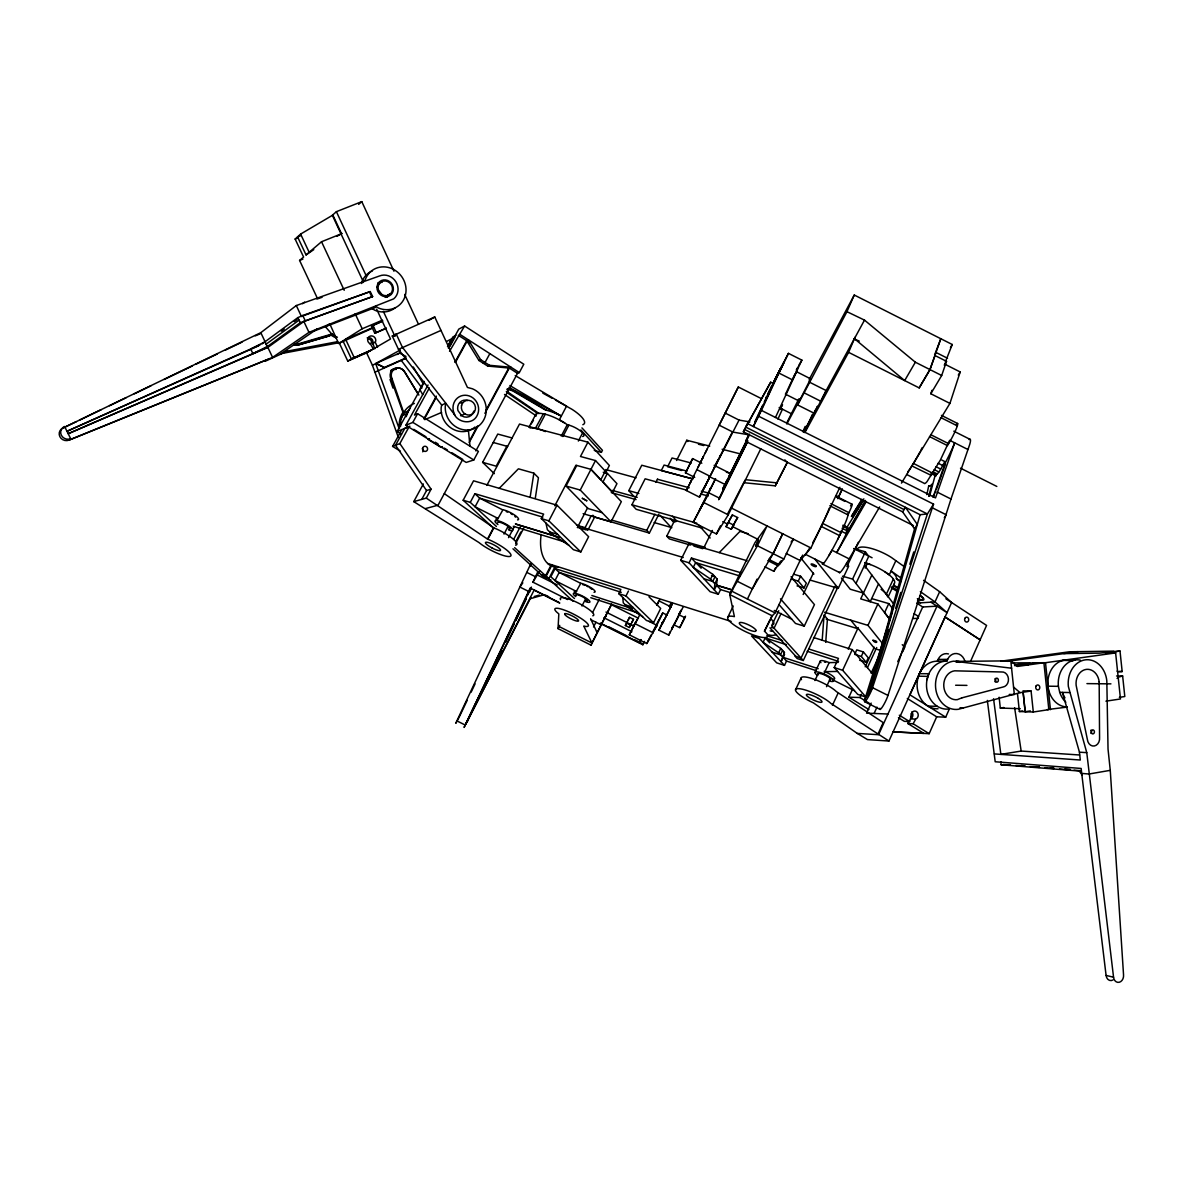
<?xml version="1.0" encoding="UTF-8"?>
<svg xmlns="http://www.w3.org/2000/svg" width="1184" height="1184" viewBox="0 0 1184 1184"><rect width="100%" height="100%" fill="white"/><g stroke="black" fill="none" stroke-linecap="round" stroke-linejoin="round"><path stroke-width="1.5" d="M822.184 640.218L824.064 615.029L827.424 619.04L825.722 642.364M717.164 579.065L714.855 583.756L714.322 589.943L716.586 585.296L717.164 579.065L712.886 574.403L695.644 562.607L691.441 558.064L689.088 562.814L718.303 594.235L720.568 589.602L716.586 585.296L732.186 590.046M840.995 531.054L845.776 533.466L846.886 530.669L847.714 527.546L842.964 525.163M535.272 498.42L538.439 477.759L533.866 473.171L518.414 468.805L499.248 488.326M530.121 497.339L533.866 473.171M441.676 405.046L445.806 403.285L445.273 406.068A21.682 20.246 64 0 0 462.589 429.57A21.682 20.246 64 0 0 485.677 414.888A21.682 20.246 64 0 0 472.431 388.781L467.443 387.449L434.765 316.986L392.259 336.004L398.475 349.369L441.676 405.046L441.144 407.814A21.534 20.128 63.8 0 0 452.51 428.919A21.534 20.128 63.8 0 0 475.036 427.01M361.549 283.494L361.816 282.192A21.904 20.187 52.5 0 1 372.427 270.855M926.85 494.646L928.744 485.721M782.328 656.794L778.658 652.828L763.073 642.35L765.19 637.924L780.744 648.418L784.415 652.399L781.055 661.708L784.592 654.264M816.279 670.677L786.531 661.057L783.127 657.357L784.415 652.399M714.159 465.327L730.987 473.778L723.35 489.244M928.7 496.333L932 484.138A30.014 3.463 -62.6 0 1 929.144 485.795M929.529 496.259L935.552 473.896C938.335 476.101 942.716 464.439 944.921 461.642L941.828 460.088M914.536 528.848L902.637 511.873L905.449 507.344L917.304 524.453L914.536 528.848L867.976 694.549L877.018 666.385M902.637 511.873L743.345 431.805L747.474 423.576L927.383 513.96L920.086 514.7L869.5 692.226L927.383 513.96L933.554 504.147L758.648 416.235L784.089 361.993L777.311 375.076M671.816 628.674L672.29 627.091M969.119 439.575A30.014 3.7 -62.5 0 1 969.666 444.592L950.989 499.026L887.985 695.408A9.191 1.362 -63.5 0 1 882.82 706.286A9.191 1.362 -63.5 0 1 879.89 708.269M681.466 609.671L676.641 619.972M815.658 409.723L814.518 413.438L797.69 404.972L798.978 401.317L786.842 424.035M933.554 504.147L872.519 687.667A9.191 1.273 -63.5 0 1 866.821 699.344A9.191 1.273 -63.5 0 1 864.868 699.241L891.892 612.898M932.829 496.732A10.434 1.243 -62.7 0 0 934.842 492.233L945.291 462.811A30.014 3.463 -62.6 0 0 954.674 442.831L935.523 497.902L761.416 410.389M927.028 679.616L928.878 673.726L919.45 673.696L917.6 679.542A23.813 20.128 89.1 0 0 938.068 708.802M880.408 655.818L888.888 629.4M895.681 608.28L900.772 592.429M909.815 564.25L913.767 551.936M901.468 483.116L949.923 403.389L960.194 371.954L944.669 364.124M558.034 628.63L558.833 613.919L556.524 611.936A18.752 3.759 26.9 0 1 561.793 609.227A18.752 3.759 26.9 0 1 583.416 620.046A18.752 3.759 26.9 0 1 585.399 626.41L583.771 626.07L591.97 643.016L591.008 645.147L558.034 628.63L559.706 625.344M670.174 607.333C678.432 591.068 658.585 632.567 662.552 622.222L658.896 630.125L668.812 635.098L683.124 606.992M911.902 465.948L931.423 475.48M949.923 403.389L930.816 393.754L941.68 375.506L946.519 361.327L935.02 355.54L929.958 369.6L919.198 387.908L848.602 352.344L855.011 337.248M945.306 362.082L952.247 344.5L854.271 295.023L809.205 379.442M934.576 355.022L940.821 338.728L929.958 369.6L919.184 387.893M930.816 393.754L932.015 390.291M801.879 360.128L792.525 379.916L778.939 373.078L788.44 353.365L801.879 360.128L798.623 365.619M936.366 489.525L945.468 463.862M658.926 620.076L662.729 612.942L667.169 615.162M796.151 372.398L796.58 371.717L810.611 378.85L799.289 401.139L800.266 398.534M668.812 635.098L670.055 631.827M401.154 418.87L403.374 413.157L408.406 410.937A24.376 22.97 62.1 0 1 410.064 408.362M406.186 416.694L408.406 410.937M661.812 624.368L663.247 621.156M766.314 396.98L765.782 398.253L766.581 397.04M679.986 626.972C678.195 631.634 691.974 603.381 681.599 623.568M941.68 375.506L915.35 362.215L864.498 320.124L846.945 311.673L854.271 295.023M854.256 338.994L859.288 341.125M673.8 624.752L673.4 625.759L675.013 622.902M824.212 394.109L814.518 413.438L817.567 406.23L803.344 432.338M804.572 432.471L812.328 414.504M530.92 564.191L530.062 566.426L530.846 565.434M803.181 431.035L805.209 426.373M671.92 628.467L672.26 627.712M836.955 495.815A25.915 8.229 25.5 0 1 837.872 498.538L842.002 489.081M796.521 371.11L797.513 368.757L796.61 370.118M664.002 619.854L663.588 620.845L664.017 620.164M907.284 698.471L936.677 716.808L945.69 717.178L949.45 708.757M970.54 661.382L986.568 625.418L945.912 598.778M892.84 731.816L929.159 733.666L936.677 716.808M786.827 422.792L798.8 398.919M909.194 720.434L907.817 723.498L913.116 723.75L915.78 719.028A4.085 3.463 -89.5 0 0 918.074 713.922A4.085 3.463 -89.5 0 0 913.737 711.229A4.085 3.463 -89.5 0 0 911.428 716.335L909.593 721.574L904.31 721.322L898.434 717.711M919.45 673.696A23.813 20.128 89.1 0 1 936.588 661.205L946.8 661.22L947.644 659.355A11.218 9.442 88.3 0 1 956.864 653.553A11.218 9.442 88.3 0 1 964.99 661.516M600.466 623.539L642.853 644.762L643.489 643.356M930.905 602.182L937.003 606.149L878.572 734.702L857.29 733.414L813.408 702.852A20.572 4.484 25.2 0 1 795.663 690.701A20.572 4.484 25.2 0 1 808.657 691.116A20.572 4.484 25.2 0 1 830.872 703.414L888.947 741.036L951.625 602.523L939.652 591.704L923.594 580.338M937.269 661.294L938.098 659.444A11.115 9.383 88.3 0 1 948.502 653.938M456.536 722.181L455.751 723.276L530.61 564.176M775.476 417.464L796.58 371.717M902.682 651.718L904.813 647.041L902.238 644.703M939.652 591.704L934.99 601.931L916.682 603.056L922.721 606.992L937.003 606.149L947.022 612.69L934.99 601.931L920.353 591.63M877.892 734.302L883.22 722.61L836.348 691.574A20.528 4.618 25.1 0 0 813.304 678.965A20.528 4.618 25.1 0 0 801.494 679.66M611.492 604.521L591.008 645.147M777.932 419.047L782.417 409.22M871.172 703.104L866.57 713.153L887.956 714.026M874.088 713.464L876.989 707.129M897.753 661.649L922.721 606.992M567.58 599.533L532.933 582.173L537.788 571.828M852.584 689.147L848.869 697.213L859.939 697.509L861.434 694.268M871.098 673.237L879.268 655.462M600.318 623.124L639.464 642.734L640.914 639.567M861.286 656.454L863.373 651.925L856.757 649.868L854.67 654.367L861.286 656.454L866.185 662.315L868.257 657.816L863.373 651.925M871.69 598.601L888.77 603.603L884.596 612.631L889.658 619.128M865.208 666.814L874.236 647.204M891.774 609.168L893.254 605.971M867.472 667.554L876.693 647.53M808.761 648.995L838.464 658.408L834.202 667.569L857.66 694.342L865.918 697.05L842.638 670.277L852.243 649.616L813.556 637.525M857.246 549.554A24.02 7.163 24.7 0 1 869.367 547.955A24.02 7.163 24.7 0 1 891.508 557.546L895.859 560.698L889.258 574.936L884.877 571.798M882.628 643.682L867.961 625.374L877.892 603.973L860.709 598.897L871.838 575.084L864.512 565.36L868.745 556.317L865.386 551.803L853.664 548.547M832.441 705.279L837.917 693.469M886.342 594.25L893.372 579.05M888.178 596.84L894.379 583.401M693.321 476.678L686.365 490.546L699.492 497.147L703.459 488.844M710.533 488.267L709.986 489.51L715.58 478.632M658.674 601.146L656.824 605.009M772.871 384.134L775.076 379.546M826.521 686.69L830.265 678.624M848.188 649.172L858.252 627.535M871.838 575.084L878.498 583.904L870.196 601.768L852.584 579.094L842.534 576.208M701.816 463.225L692.64 458.608L685.388 473.082L688.896 466.17M815.051 672.29L820.305 661.072M865.134 568.113L867.28 563.54M814.932 680.548L817.937 674.11M823.886 673.918L829.155 662.64L838.198 662.389M795.515 689.843L801.02 678.136M852.584 579.094L865.386 551.803M754.756 422.081L762.644 405.387M764.213 402.042L780.878 368.165L773.137 383.601L773.892 381.855M718.762 499.485L726.132 483.93M755.555 421.282L763.34 404.75M764.894 401.45L772.708 385.155M834.868 586.332L801.065 658.052L803.285 660.524L837.769 587.294M846.886 566.603L858.326 542.316M810.078 580.071L838.272 588.33L848.676 566.189L846.471 563.318M855.973 583.475L864.512 565.36M913.515 525.637L745.654 441.321L748.451 435.431M680.4 626.055L680.948 624.886M822.332 563.244A28.016 2.353 -63.1 0 0 834.439 545.646A28.016 2.353 -63.1 0 0 847.981 514.936L848.943 512.702A13.083 1.095 -63 0 0 850.556 505.908M784.489 665.378L759.462 638.487L751.514 635.941L776.689 662.848L784.489 665.378L786.531 661.057M778.939 604.55L795.5 623.45L804.247 626.158L814.444 604.61L791.06 576.756M559.529 602.7L530.18 587.989L464.084 727.435L489.762 674.895M532.933 582.173L539.564 571.117M656.054 626.972L662.729 612.942M797.69 404.972L846.945 311.673M797.054 585.902L804.025 587.96L806.319 583.15L800.591 576.238L793.576 574.196M803.166 594.501L813.364 573.086M778.658 652.828L780.744 648.418M782.58 650.416L780.493 654.811L772.16 652.132M459.288 716.882L467.177 700.395M471.128 692.152L475.065 683.908M530.521 588.404L466.126 723.38L534.132 590.076L559.706 603.13M476.101 702.748L466.614 722.58L530.832 597.491L529.958 598.793L543.412 594.975M482.421 689.532L489.54 674.658M493.476 666.4L501.38 649.868M505.331 641.61L514.019 623.435M515.602 620.135L525.874 598.645M527.457 595.345L531.409 587.086M678.18 616.598L679.705 613.208L679.246 613.904M802.693 555.089L775.061 612.868L772.308 615.872L729.729 594.531L757.42 545.765L767.054 525.933L754.948 542.672L729.729 594.531L734.406 616.627L732.26 616.228A22.185 5.254 25.7 0 0 744.159 630.968A22.185 5.254 25.7 0 0 766.744 633.514L764.479 631.19L769.792 620.09M786.235 553.52L800.177 560.52L801.731 557.279M772.456 623.909L778.761 610.737M800.177 560.52L810.936 547.955L839.915 487.26M781.114 613.416L774.07 628.201L801.065 658.052L794.952 656.099L797.187 658.556L803.285 660.524M804.025 587.96L798.268 581.078L800.591 576.238M837.872 498.538L842.342 489.14M493.728 666.651L501.631 650.179M505.598 641.935L514.3 623.805M515.884 620.52L526.17 599.089M529.337 592.503L530.92 589.203M743.345 431.805L770.695 382.195L773.507 383.616L753.32 426.521L758.648 416.235M707.292 495.756L715.151 479.49M767.558 394.302L769.452 390.38M764.923 566.84L773.833 571.31L775.387 568.083M773.833 571.31L780.197 561.852M737.07 581.196L752.358 588.862L773.137 553.668L782.698 533.777L773.137 553.668L768.742 559.381L779.25 564.65L781.188 560.639M779.25 564.65L783.838 559.026L793.398 539.149L791.119 542.006M722.98 489.554L723.676 488.089M747.43 599.03L757.05 579.124M671.876 604.95L658.97 630.169M727.908 617.012L733.236 606.016M705.042 485.854L703.355 489.392L739.053 420.098L749.916 421.933M727.509 514.063L743.73 482.687L775.298 485.84L787.256 462.47L784.859 459.851M775.298 485.84L787.256 462.47M837.784 539.179L840.995 532.608L822.658 523.417A28.016 2.042 -63.2 0 0 829.2 508.217M770.251 388.752L771.835 385.496M731.283 529.292L737.662 517.571L732.378 514.922L726.044 526.658L731.283 529.292L734.272 523.224M714.855 583.756L710.578 579.109L712.886 574.403M822.658 523.417L819.446 529.973A28.016 2.042 -63.2 0 1 812.757 542.672M722.758 489.806L724.519 486.372M726.946 482.169L729.359 477.048L728.086 479.357M747.415 442.165L719.65 498.242L708.89 492.855L693.202 522.292L716.438 533.94L720.405 525.903M716.438 533.94L728.249 514.833L760.809 448.736M780.108 409.546L782.52 404.647L780.67 407.74M726.044 526.658L732.378 514.922M703.548 548.34L712.383 530.447M700.958 461.464L700.38 462.604M718.303 594.235L710.089 591.704L680.696 560.298L688.925 543.752L747.045 560.742M574.477 598.542L550.856 576.741L555.059 568.586L620.875 589.44L618.773 593.643L646.464 620.475L653.553 622.769L660.672 608.428L648.965 596.78M772.53 384.119L776.156 377.356M722.906 488.37L726.991 480.127M728.619 476.841L749.013 435.653M722.891 488.844L746.675 440.818M635.749 621.896L629.296 634.802L646.775 643.548L651.259 634.831M718.703 499.648L747.874 440.759M646.775 643.548L657.016 625.389L649.01 621.393M692.359 478.617L693.765 475.805M690.42 482.48L691.249 480.808M629.296 634.802L639.982 614.437M693.202 522.292L708.89 492.855M656.942 605.172L659.636 600.022M723.986 487.32L725.452 484.522M677.426 618.152L671.816 629.089M605.305 617.13C602.538 622.74 608.25 611.24 605.438 616.938M698.101 467.147L703.414 456.55L702.364 458.637M761.179 398.52L738.313 386.99L719.176 425.174L732.926 432.101L749.132 434.854M690.376 545.069L669.315 538.898L666.77 536.16L674.939 519.85M625.374 625.537L629.533 617.338L633.484 619.321L629.311 627.505L625.374 625.537L626.617 623.139L630.569 625.122L629.311 627.505M458.178 719.132L458.756 717.978M611.684 603.914L591.97 643.016L558.789 626.395M689.132 465.519L692.64 458.608M653.553 622.769L625.981 595.937L628.452 591.038M686.365 490.546L738.313 386.99M692.803 477.744L693.262 476.797M705.146 453.102L707.307 448.795M774.573 379.99L788.44 353.365M775.535 378.421L779.116 371.302M772.116 615.384L770.547 618.492L772.812 620.845A22.141 5.402 25.7 0 1 771.85 624.974M764.479 631.19L772.308 615.872M374.78 348.777L372.797 343.301A4.233 3.952 52.7 0 0 367.173 337.869M372.501 343.893L375.565 341.673A4.262 3.966 52.9 0 0 373.019 336.226A4.262 3.966 52.9 0 0 367.839 338.461A4.262 3.966 52.9 0 0 370.385 343.893L373.36 348.984L347.741 361.031L339.349 343.138L371.865 328.516M676.567 460.487L686.779 440.256L709.764 446.116M593.554 626.972L595.937 622.251M658.926 514.078L649.365 533.066L646.79 530.328L654.944 514.152M725.318 484.626L726.695 481.918M655.803 482.347L657.549 479.135M592.592 612.513L599.119 599.637M699.389 510.141L710.711 487.764M702.6 528.227L636.163 509.283L631.93 504.754L645.132 478.81L687.179 490.28M581.966 606.001L585.68 598.704M714.588 466.644L718.155 459.644M705.546 485.248L716.527 463.136L714.307 467.399M639.464 642.734L640.914 639.863M642.853 644.762L644.57 641.402M583.135 513.678L611.033 521.833L621.334 501.646L590.979 469.352L575.927 465.223L554.837 505.76M575.217 593.362L580.826 583.238A9.324 2.028 26.9 0 1 591.867 588.3A9.324 2.028 26.9 0 1 594.013 592.281M634.106 496.658L628.808 490.65L641.772 465.238L693.01 478.972L661.294 470.566L664.091 465.046L686.942 471.114M716.187 463.743L731.875 433.004M726.399 482.643L727.997 479.357M652.946 631.531L658.822 620.016M669.212 606.548L670.84 603.381M587.782 530.388L585.088 527.694L591.201 515.81M588.537 528.908L594.634 517.053L592.844 515.232M496.392 526.466L470.285 502.371L474.902 493.698L543.634 514.122L541.31 518.592L573.382 549.672L580.796 551.951L588.626 536.692L556.998 505.198L473.556 480.808L463.166 500.225L493.935 528.508M704.421 487.423L705.99 484.36M554.689 567.328L548.828 578.695L546.164 576.253L552.04 564.857M577.407 527.561L587.56 507.847M605.35 473.304L609.375 465.49L587.93 442.18L519.51 424.05L486.846 485.396M607.392 473.378L602.952 482.006L612.542 492.307L616.953 483.664L607.392 473.378L603.248 472.238M611.033 521.833L580.249 490.058L595.493 460.561L580.471 456.491L587.93 442.18M594.279 450.438L601.383 452.347L602.434 450.32L581.951 427.898M551.27 564.738L545.454 575.986L541.103 574.625L512.968 548.814M745.654 441.321L749.398 434.099M727.287 480.882L730.987 473.778M602.138 512.642L588.108 508.587L566.041 486.032L576.756 465.445M580.796 551.951L548.858 520.856L556.998 505.198M628.275 619.765L629.533 617.338M578.354 441.055L582.602 432.9M779.501 370.799L781.529 367.07L773.122 383.897M513.619 539.46L520.087 527.117M515.824 541.621L520.871 531.986M515.632 543.619L523.698 528.227M531.098 423.99L533.451 420.364M504.014 534.088L508.099 526.332M561.275 436.097L567.254 424.701L568.882 425.13A11.159 3.212 27.9 0 1 580.989 431.39A11.159 3.212 27.9 0 1 582.646 436.511M508.558 537.64L514.478 526.362M562.903 436.541L568.882 425.13M496.821 520.56L502.948 509.771A10.064 2.338 27.7 0 1 514.744 515.144A10.064 2.338 27.7 0 1 517.571 519.909M423.339 483.945L413.764 501.631L478.943 542.524A20.232 4.322 27.6 0 0 509.801 556.45A20.232 4.322 27.6 0 0 490.354 540.318L487.527 539.075L493.536 527.664L444.296 493.624M487.823 539.268L493.846 527.872L496.362 528.908A20.187 4.455 27.6 0 1 513.16 539.031A20.187 4.455 27.6 0 1 515.602 545.202M678.92 614.185L680.756 610.766M528.937 427.276L535.79 414.385M543.352 413.852L535.434 428.268M530.018 428.016A23.739 6.556 28 0 1 533.259 428.001L537.566 428.845L545.306 414.208L540.984 413.408A23.68 6.749 28 0 0 535.242 416.087M796.299 369.985L797.853 367.07M506.841 446.22L496.2 466.185L482.628 462.352L497.754 434.069L512.11 437.962M632.197 621.718L633.484 619.321M475.85 450.912L517.526 373.345L519.317 372.575L523.802 364.228L464.602 326.014L458.77 329.122L448.351 348.052M428.031 384.992L405.846 425.308L466.185 462.426L473.792 459.984L478.41 451.385L417.597 413.719L414.444 415.066L429.363 387.952M469.619 440.611L477.418 426.136M486.091 410.049L508.632 368.224M469.204 442.476L477.922 426.299M484.892 413.364L509.312 368.061L511.088 367.292L489.436 365.279L480.645 359.655L468.39 339.838L466.718 340.696L454.952 362.171M786.516 392.111L795.012 373.922M413.764 501.631L421.756 499.382L426.551 490.531L431.094 489.184L399.852 443.571L409.22 426.521L404.824 428.342L395.515 445.273L392.6 446.412L400.429 451.178M421.756 499.382L426.27 498.109L431.094 489.184M719.591 456.891L720.449 455.396M489.85 353.631L485.04 362.482L483.324 363.266M457.024 721.308L457.586 720.272M699.492 497.147L710.134 476.323L696.858 469.648M633.736 626.055L638.132 617.989M824.863 392.925L864.498 320.124M804.913 432.53L848.602 352.344M423.931 418.766L436.334 396.122M424.375 419.047L435.904 398.031M455.396 362.452L466.91 341.421L470.004 343.404M449.802 346.601L455.13 336.937M449.535 351.248L464.602 326.014M405.846 425.308L412.831 422.392L417.597 413.719M424.198 381.411L419.787 389.403L422.688 394.686M401.465 434.262L397.054 431.568L424.094 382.491M392.6 446.412L401.864 429.585M770.695 382.195L745.772 427.113L920.086 514.7M785.747 393.473L786.28 392.526M828.8 555.725L831.952 550.234L849.135 558.863L879.653 506.93M865.519 500.447L846.545 533.229A28.016 2.442 -63.1 0 1 836.674 552.602L865.992 502.09M847.833 531.986L865.312 501.631M915.35 362.215L904.68 380.582L854.389 338.654M849.135 558.863L845.953 564.339A28.002 2.649 -63.1 0 1 839.204 572.138M809.279 380.789L810.537 378.747M950.471 347.504L952.247 344.5M944.255 365.131L946.519 361.327M958.3 375.076L960.194 371.954M743.73 482.687L745.535 479.712L777.296 482.894M653.183 631.679L657.016 625.389M851.429 516.342L861.834 499.382M847.196 526.924L863.328 500.743M956.198 424.553A14.238 1.613 -62.5 0 1 956.48 428.208A14.238 1.613 -62.5 0 1 948.606 443.66L947.407 445.584L929.529 436.585M863.861 498.849L852.672 516.89A28.016 2.442 -63.1 0 0 852.11 516.594M467.606 721.041L465.105 724.978L456.743 720.819M919.998 451.859A30.014 3.034 -62.7 0 1 913.441 463.432L910.259 468.42A30.014 3.034 -62.7 0 1 907.699 471.913M944.299 517.778L946.223 514.788L932.4 507.832M735.012 521.7L737.662 517.571M851.548 516.372L862.396 499.515M864.868 699.241L872.519 687.667L887.985 695.408M522.825 582.824L519.924 587.072L528.552 591.393M821.208 526.392L839.53 535.597M719.236 552.617L739.97 531.379L748.258 533.718M63.107 427.986L260.806 332.66L296.311 305.546L379.502 275.976A13.601 12.521 52.7 0 1 395.915 281.851A13.601 12.521 52.7 0 1 393.68 298.856L308.965 332.349L272.586 357.405L69.116 440.078A6.971 6.542 19 0 1 59.866 436.659A6.971 6.542 19 0 1 63.107 427.986L76.368 421.622M317.371 298.279L299.596 260.436L303.592 257.032L295.142 239.05L300.618 234.077L332.852 215.074L341.51 233.677L336.892 236.326M362.674 280.416L332.349 215.266L336.404 211.67L361.786 201.635L393.976 271.225M358.634 204.388L361.786 201.635M300.854 235.542L297.569 236.859L306.049 254.93L321.53 241.743L342.117 233.485M306.049 254.93L313.775 249.632M296.311 305.546L301.417 316.454L302.719 315.492L305.191 320.538L267.865 347.415L68.198 433.714L264.683 348.525L300.322 322.67L372.649 296.548L370.237 291.575L302.719 315.492L297.835 317.623L262.152 343.878M302.556 303.666L304.628 302.098M281.333 331.165L284.204 329.063M294.239 321.708L297.11 319.606M266.104 344.189L299.078 320.154L297.835 317.623M362.704 282.665L365.279 279.72A22.052 20.306 52.7 0 1 391.86 268.62A22.052 20.306 52.7 0 1 404.943 296.74A22.052 20.306 52.7 0 1 378.406 307.973L375.683 306.39L372.161 308.684L374.869 310.252A21.904 20.187 52.5 0 0 395.293 307.722M69.116 440.078L268.013 359.344M301.417 316.454L370.237 291.575M317.253 328.856L280.312 354.12L287.49 351.086L337.618 341.658M265.394 361.164L287.49 351.086M308.965 332.349L303.874 321.486L372.649 296.548M382.447 320.154L362.2 328.782L338.654 343.567L329.759 323.794L325.408 326.74L331.89 334.125A24.435 22.703 50 0 0 337.396 337.248M386.354 328.308L374.81 333.252L371.45 326.044L382.787 320.923M374.81 333.252L386.147 328.131M347.741 361.031L366.626 352.862L390.513 338.979L376.66 309.187M428.963 320.316L434.765 316.986M398.475 349.369L440.966 330.425M398.372 437.444L372.457 365.353L400.296 349.976M396.966 354.519L399.585 353.084L405.979 356.428M374.618 372.338L406.082 358.219M456.018 335.324L452.836 336.981L447.537 346.616L451.829 338.713L446.694 341.421M418.278 394.45L405.239 372.679A7.74 7.252 56.7 0 0 395.338 368.609A7.74 7.252 56.7 0 0 391.963 378.554L390.054 379.516L392.999 388.071M79.683 420.039L101.217 409.694M109.505 405.712L126.066 397.765M134.354 393.784L150.93 385.836M164.176 379.472L192.356 365.96M195.671 364.361L217.205 354.031M225.493 350.05L242.054 342.102M458.312 335.294L466.718 340.696L478.928 360.454L480.645 359.655M478.928 360.454L487.704 366.078L489.436 365.279M260.51 344.618L66.985 431.287L258.808 345.728M405.92 357.997L384.371 367.454L375.683 363.562L399.082 428.401M399.585 353.084L376.26 363.251L384.489 367.691M402.368 415.747L407.089 413.349M351.396 358.9L370.607 350.582L351.411 358.885L342.946 340.874M424.73 419.669L441.573 412.432M371.45 326.044L381.352 321.811M373.508 327.287L345.58 339.216L354.075 357.331M255.285 335.856L260.154 333.829M397.054 431.568L409.916 426.255M299.596 260.436L302.897 259.104M295.142 239.05L298.427 237.732M460.546 415.747L465.016 413.971M399.852 443.571L395.515 445.273L426.551 490.531M314.056 331.046L375.52 307.396M429.481 438.687L427.898 439.279L440.774 447.197L442.372 446.62M316.957 299.064L322.092 297.273M264.683 348.525L267.865 347.415L272.586 357.405M1014.732 665.719L1035.704 662.788L1043.888 662.729L1048.846 709.63L1033.306 712.013L1031.086 691.027L1020.09 692.655L958.211 709.32A24.213 20.38 89.1 0 1 935.626 687.771A24.213 20.38 89.1 0 1 953.756 661.16L1011.58 668.22L1014.348 694.549L1009.212 694.446M1080.193 660.065A23.724 19.299 88.6 0 0 1075.161 659.962L1070.277 661.456A23.724 19.299 88.6 0 0 1058.407 686.335L1059.71 692.359A23.724 19.299 88.6 0 0 1065.822 702.216M332.512 333.844L297.968 343.967A7.859 7.356 45.5 0 1 294.106 344.47M298.057 344.559L332.541 334.45M297.036 345.269L331.476 335.176M298.235 345.032L328.945 336.049M534.176 596.529L539.223 595.093M298.25 344.366L296.296 344.899A8.377 7.844 45.5 0 1 294.194 344.884M425.382 508.587L438.08 505.198L462.722 459.392L451.888 452.747M454.108 414C457.868 422.614 472.253 425.352 477.078 415.658A13.557 12.654 64 0 0 467.192 395.412A13.557 12.654 64 0 0 453.502 411.677L454.434 413.926M910.466 718.792L915.202 719.147M392.259 336.004L395.13 335.442M284.782 352.936L339.986 342.531M1110.266 770.34L1123.542 974.891A6.349 5.017 -83.4 0 1 1119.206 982.276A6.349 5.017 -83.4 0 1 1113.552 977.214L1086.764 752.654L1068.353 686.468A23.917 19.388 88.5 0 1 1085.077 659.888A23.917 19.388 88.5 0 1 1106.818 680.8L1108.032 749.102L1110.266 770.34L1089.028 774.01L1081.702 773.418L1081.17 768.46L995.196 761.756L987.338 700.41M1079.556 754.992L1021.17 751.056L1000.865 754.371L993.554 698.782M1017.544 694.031L1019.38 711.525L1022.798 710.992M1030.361 710.933L1025.152 711.732L1023.139 692.625M1119.368 697.346L1124.8 696.518L1122.639 676.02L1116.556 675.99M1047.204 709.571L1067.346 707.085L1064.564 706.7A23.517 19.196 88.6 0 1 1047.988 686.187A23.517 19.196 88.6 0 1 1059.798 661.53L1064.653 660.036L1075.161 659.962M1105.93 701.18L1120.478 698.96L1115.624 652.917L1105.516 653.05L1120.005 651.037L1122.166 671.535L1117.785 671.639A3.952 3.167 88.2 0 0 1117.06 671.121M999.148 697.243L1000.288 708.062L1003.884 707.514M1000.865 761.697L1001.146 764.775L1010.411 764.642M1122.639 676.02L1118.362 677.174A3.952 3.167 88.2 0 1 1117.06 678.402M1043.888 662.729L1017.308 666.459L1011.018 660.85L1004.18 660.894M1014.466 664.949L1029.902 662.803L1011.817 662.922M1120.005 651.037L1099.448 653.139L1063.794 653.612M1020.268 664.934L1035.748 662.774L1045.502 662.714L1115.624 652.917M1001.072 661.175L1069.448 651.777L1113.892 651.126M1007.599 661.353L1078.017 651.644M1013.563 687.105L1020.09 692.655M956.124 661.382L1011.018 660.85M913.13 618.551L918.399 618.3M824.952 671.668L837.576 671.432M938.098 659.444L947.644 659.355M955.754 661.397L959.07 661.368M1072.941 660.642L1062.418 660.346M1014.777 664.964L1028.334 664.905M1119.132 671.535L1122.166 671.535M928.034 676.404L918.325 676.168M1086.942 683.612L1110.932 683.864M955.621 685.24L966.943 685.388M1047.988 686.187L1058.407 686.335M1022.961 690.879L1031.086 691.027M1059.71 692.359L1069.655 692.536M1000.288 708.062L1020.268 708.698M927.871 706.049L937.373 706.36M960.046 707.706L963.362 707.825M1019.38 711.525L1033.306 712.013M892.914 731.89L923.772 733.355L907.817 723.498M1064.964 697.85A23.769 19.329 88.6 0 1 1062.433 692.418L1079.453 752.18L1086.764 752.654M888.947 741.036L867.487 739.6L857.29 733.414M498.375 518.429L497.058 518.34A10.079 2.294 27.7 0 0 496.525 520.042M994.382 753.912L1080.296 760.024L1079.453 752.18M1021.289 765.5L1024.915 765.796M1035.793 766.655L1039.419 766.951M1050.297 767.809L1053.923 768.09M1064.816 768.964L1070.247 769.393M1003.07 764.494L1010.337 765.071M1015.798 765.5L1024.9 766.226M1030.361 766.67L1039.463 767.395M1044.91 767.824L1054.012 768.549M1059.473 768.993L1070.395 769.866M1074.021 770.148L1081.303 770.74M1001.146 764.775L1079.305 771.036L1082.339 775.387M487.704 366.078L509.312 368.061L517.526 373.345M946.8 661.22L946.12 661.131A24.02 20.261 89.1 0 0 926.554 686.764A24.02 20.261 89.1 0 0 949.08 709.009M576.667 591.378L575.35 591.216A9.339 1.998 26.9 0 0 574.566 592.533M956.05 661.886L959.662 662.359M829.94 681.214L831.671 681.496A10.256 2.353 25.1 0 0 832.959 679.498A10.256 2.353 25.1 0 0 825.574 674.658L823.117 673.578A10.256 2.353 25.1 0 0 815.687 671.905A10.256 2.353 25.1 0 0 816.901 674.998M1081.702 773.418L1106.093 975.438L1113.552 977.214M722.122 449.254L739.793 453.753M698.427 444.222L703.725 445.569M691.323 463.048L672.053 457.986L667.598 466.762L681.614 470.492M726.369 472.238L731.623 473.615M657.386 479.239L689.236 487.749M701.372 491.197L709.083 493.18M701.209 494.113L708.21 496.022M605.749 469.56L636.03 477.848M493.254 442.49L507.596 446.442M628.808 490.65L638.842 493.462M612.069 490.368L637.229 497.354M611.299 492.633L636.045 499.604M566.041 486.032L580.249 490.058M631.93 504.754L696.828 523.18M672.349 520.768L675.798 521.759M654.13 522.544L671.846 527.65M812.979 573.811L813.896 574.092L800.695 557.842M863.432 593.08L850.23 589.232L841.395 578.029M611.418 519.998L646.79 530.328M666.77 536.16L705.457 547.452M594.634 517.053L649.365 533.066M693.898 546.09L702.674 548.666M791.267 579.02L798.268 581.078M691.441 558.064L740.903 572.76M576.549 525.148L585.088 527.694M582.365 527.442L683.227 557.501M542.849 517.171L479.683 498.153L474.902 493.698M577.54 527.339L586.065 529.884M740.089 576.046L695.644 562.607L693.306 567.343L710.578 579.109M541.31 518.592L548.858 520.856M680.696 560.298L689.088 562.814M463.166 500.225L470.285 502.371M711.51 575.676L715.032 576.741L712.724 581.433L703.932 578.769M824.582 612.261L867.961 625.374M549.761 531.986L557.59 534.369M515.38 523.89L556.82 536.5M716.808 585.207L732.674 590.032M515.676 524.142L559.1 537.358M826.166 619.069L858.578 628.941L874.606 648.595L880.97 650.564M513.264 526.273L565.227 542.139M720.568 589.602L731.164 592.844M859.599 660.243L866.185 662.315M547.674 563.48L731.09 621.408M766.832 635.704L782.565 640.677M621.245 592.311L559.188 572.449L555.059 568.586M786.383 644.673L765.19 637.924L769.718 642.838M807.177 651.274L838.538 661.397M618.773 593.643L625.981 595.937M771.391 627.342L774.07 628.201L771.672 625.552M834.202 667.569L842.638 670.277M548.828 578.695L543.767 577.067L541.103 574.625M625.33 604.832L632.818 607.244M591.852 595.493L632.448 608.724M783.127 657.357L818.218 668.694M590.786 597.698L638.013 612.972M864.72 562.696L870.373 564.576M546.164 576.253L514.64 547.674M847.714 527.546L844.222 525.814M829.155 662.64L828.386 662.3A10.227 2.412 25.1 0 0 820.926 662.7M824.168 671.328L826.624 672.408A10.242 2.368 25.1 0 1 834.01 677.233A10.242 2.368 25.1 0 1 832.722 679.246M774.277 610.441L791.756 619.158M832.544 679.749L854.463 690.686M835.667 496.007L852.021 504.221M836.777 497.31L844.932 501.409M830.842 503.6L848.943 512.702M829.821 505.731L847.936 514.833M842.801 526.273L847.552 528.656M842.12 528.271L846.886 530.669M708.816 476.323L725.703 484.789M685.536 472.771L694.727 477.374M730.868 507.773L810.936 547.955M704.021 502.667L728.249 514.833M805.475 554.334L823.605 563.421M822.747 564.132L839.708 572.656M728.619 522.573L733.902 525.222M722.758 521.685L727.598 524.112M732.437 526.54L758.248 539.49M757.42 545.765L783.838 559.026M767.78 560.594L778.273 565.863M732.126 591.364L775.061 612.868M864.66 701.712L880.082 709.438M658.807 600.806L671.032 606.933M678.58 614.57L684.678 617.619M673.637 624.664L679.749 627.727M610.959 604.491L638.368 618.211M635.29 623.82L653.316 632.848M537.654 575.143L557.235 584.955M526.865 572.42L535.523 576.756M606.001 612.054L633.736 625.936M603.87 617.708L631.916 631.768M545.454 595.123L548.725 596.751M608.976 626.928L626.884 635.897M635.038 639.982L643.178 644.052M590.994 619.765L601.132 624.856M936.085 352.492L947.555 358.278M941.443 415.377L957.649 423.532M941.058 417.7L957.323 425.885M953.816 431.183L970.258 439.456M967.935 449.506L949.657 440.315L940.259 460.28L927.013 481.636A30.014 3.374 -62.6 0 1 924.201 483.309L906.648 474.488M930.698 434.661L948.606 443.66M809.294 382.077L826.151 390.557L821.089 401.391L804.173 392.866M960.476 468.154L996.824 486.446M938.142 463.24L942.76 465.564M936.056 466.748L940.673 469.071M785.347 394.109L799.289 401.139M934.191 469.619L938.794 471.928M932.666 471.632L937.254 473.94M913.441 463.432L936.174 474.962M931.009 472.653L935.582 474.947M932.755 473.689L935.967 475.435M931.112 473.496L935.982 475.953M779.161 407.562L791.001 413.527M937.328 492.159L950.989 499.026M744.558 429.466L904.043 509.608M853.96 548.651L872.09 557.753M580.412 583.194L559.188 572.449L555 580.574L576.253 591.334M725.244 413.098L739.053 420.098M502.534 509.742L479.683 498.153L475.08 506.796L497.961 518.4M508.957 387.39L561.305 416.102A23.665 6.793 28 0 0 545.484 410.049L513.752 391.49A8.125 2.338 28.5 0 0 507.122 389.314M542.79 393.103L552.292 398.327M555.459 400.059L571.902 409.264A23.636 6.912 28.1 0 1 582.824 424.701M891.656 586.879L898.094 590.431M917.408 601.043L920.619 602.819M564.694 422.984L559.322 419.876L566.529 406.156L515.218 375.565M893.55 585.636L898.242 588.418M546.179 409.96L516.061 392.111A7.622 2.19 28.6 0 0 512.568 390.246M509.86 385.54L561.305 416.102M893.624 585.118L898.271 587.886M891.315 587.856L897.65 591.66M426.27 498.109L487.527 539.075M435.209 442.209L438.08 443.97M413.778 429.333L425.974 436.822M444.266 448.07L447.315 449.935M848.869 697.213L868.849 709.512M899.292 715.21L909.593 721.574M913.116 723.75L929.159 733.666M859.939 697.509L869.234 703.252M412.831 422.392L473.792 459.984M945.69 717.178L909.904 694.816L945.069 617.042L980.13 639.848L945.084 616.982M459.969 334.421L519.317 372.575M914.137 613.697L918.68 616.627M642.675 616.79L627.372 606.8L623.272 602.848L622.754 597.491M569.001 545.424L552.129 534.28L547.378 529.692L545.928 523.076M504.502 394.464L536.352 415.954M539.06 413.512L510.896 394.168A7.622 2.19 28.6 0 1 507.226 391.06M537.403 413.246L508.661 393.739A8.125 2.338 28.5 0 1 506.323 391.549M901.32 578.236L891.064 571.014A24.05 7.03 24.7 0 1 896.466 578.843L899.855 581.255M895.859 560.698L904.62 566.899M896.332 578.517L900.817 581.729M920.797 596.011L922.188 597.017A8.096 2.324 24.3 0 1 917.807 599.356M546.668 576.978L573.026 601.206M482.628 462.352L494.32 473.659M590.949 469.352L600.821 479.742L605.29 471.099L595.493 460.561M696.31 562.977L701.135 568.216M660.154 515.41L671.106 527.368M580.87 429.955L601.383 452.347M769.94 627.846L795.826 656.35M670.04 518.207L673.681 522.218M672.453 516.268L676.567 520.812M698.234 524.556L710.148 537.995M780.493 598.838L804.247 626.158M852.243 649.616L872.874 674.184M686.779 440.256L687.83 441.528M850.778 620.179L857.69 628.674M814.592 558.759L838.272 588.33M454.848 414.948L402.368 347.223L396.078 333.71M877.892 603.973L890.102 619.75M888.77 603.603L892.78 608.872M878.528 583.919L893.994 604.358M401.228 360.35L421.963 387.967M418.914 395.071L403.862 370.814A8.258 7.74 56.6 0 0 390.276 377.074L402.93 412.284A24.124 22.748 61.6 0 0 399.437 428.564M413.305 366.981L423.561 384.371M299.078 320.154L300.322 322.67M369.512 292.078L371.909 297.051M260.806 332.66L265.542 342.724M590.609 618.714L597.15 632.73M321.53 241.743L344.204 290.287M355.156 313.716L362.2 328.782M366.626 352.862L372.457 365.353M300.618 234.077L309.157 252.281M336.404 211.67L366.226 275.828M372.871 325.156L376.231 332.393M375.254 342.265L377.548 347.178M383.35 311.362L394.982 336.389M404.691 294.416L418.485 324.238M391.963 378.554L403.803 412.876M1014.614 707.677L1021.17 751.056M1010.796 660.864L1011.58 668.22M1045.502 662.714L1050.46 709.675M1023.168 692.388L1025.196 711.717M468.361 429.762L469.974 446.161M818.366 674.762A7.06 1.628 25.1 0 1 820.867 673.666A7.06 1.628 25.1 0 1 829.081 677.574A7.06 1.628 25.1 0 1 829.392 680.001M824.464 662.122A7.045 1.672 25.1 0 1 825.662 662.3M585.814 601.753A9.339 1.983 26.9 0 0 588.226 599.652A9.339 1.983 26.9 0 0 575.631 593.421L574.314 593.258A9.339 1.983 26.9 0 0 575.735 596.588M576.046 595.582A6.438 1.362 26.9 0 1 579.139 595.271A6.438 1.362 26.9 0 1 586.332 599.222A6.438 1.362 26.9 0 1 585.71 600.88M582.676 584.63A6.423 1.406 26.9 0 1 585.266 585.458M586.761 586.11A6.423 1.406 26.9 0 1 588.256 586.879M589.662 587.708A6.423 1.406 26.9 0 1 591.778 589.292M935.76 491.227A9.783 1.169 -62.7 0 1 935.168 492.87M934.324 494.868A9.783 1.169 -62.7 0 1 933.288 497.088M922.203 447.626A30.014 3.034 -62.7 0 1 920.738 450.453M847.433 514.27A28.016 2.353 -63.1 0 1 847.981 514.552M881.088 589.336A24.124 6.778 24.8 0 1 887.63 596.677M865.297 562.844A24.065 6.986 24.7 0 1 894.379 583.401M920.308 595.641A7.578 2.176 24.3 0 1 923.032 599.222A7.578 2.176 24.3 0 1 917.363 598.719M1113.004 979.967A6.305 5.002 -83.3 0 1 1106.093 975.438M1090.952 730.158A1.998 1.628 -90 0 1 1090.952 733.34M995.152 678.624A1.998 1.672 88.7 0 1 995.093 681.792M911.798 711.924A4.07 3.463 -89.5 0 1 911.28 718.348M911.221 713.582A2.472 2.116 -89.6 0 1 910.97 716.586M809.752 547.896A28.016 2.042 -63.2 0 1 804.484 555.133M550.812 579.805A20.986 0.918 -63.3 0 1 550.619 579.642M560.55 599.652A18.722 3.878 26.9 0 1 578.369 603.085A18.722 3.878 26.9 0 1 592.784 615.798M390.542 371.998A7.711 7.222 56.6 0 1 395.249 369.097M400.547 426.447A24.168 22.792 61.7 0 1 414.37 403.389M390.661 370.607A8.229 7.711 56.4 0 1 396.344 368.905M377.874 284.278A7.548 6.956 52.4 0 1 379.59 283.657M387.864 294.86A7.548 6.956 52.4 0 1 385.288 297.391M367.884 339.364A2.59 2.412 52.7 0 1 371.199 340.74A2.59 2.412 52.7 0 1 370.059 344.026M473.807 411.1A8.673 8.096 64 0 1 461.893 415.91L457.956 410.582A8.673 8.096 64 0 1 467.798 400.429M390.986 371.006A7.711 7.222 56.4 0 1 396.314 369.393M422.303 448.721A2.59 2.457 63.2 0 1 422.762 451.829M543.5 413.793A23.68 6.749 28 0 1 568.379 425.456M508.794 530.121A10.079 2.279 27.7 0 0 510.778 527.294A10.079 2.279 27.7 0 0 497.236 520.605L495.904 520.501A10.079 2.279 27.7 0 0 497.931 524.556M497.754 522.662A6.941 1.569 27.7 0 1 506.012 524.956A6.941 1.569 27.7 0 1 508.513 529.026M506.264 511.636A6.941 1.613 27.7 0 1 507.729 512.154M510.94 513.678A6.941 1.613 27.7 0 1 512.465 514.581M514.833 516.387A6.941 1.613 27.7 0 1 515.514 517.142M460.487 402.945A7.43 6.941 63.9 0 1 462.293 402.752M336.271 337.973A24.376 22.659 49.9 0 1 330.765 334.85M377.903 282.961A8.599 7.918 52.5 0 1 382.047 282.399M389.388 293.869A8.599 7.918 52.5 0 1 387.094 297.288M507.196 389.151A7.622 2.19 28.6 0 1 510.852 389.58M537.566 428.845A23.739 6.556 28 0 1 545.41 431.583M776.497 634.506A38.125 18.855 -73.2 0 1 768.83 634.861M557.975 567.047A35.194 21.046 -73.2 0 1 541.206 534.472M773.034 631.324A33.892 16.768 -73.2 0 1 770.133 630.835M1099.166 681.925L1099.566 737.469A7.607 6.157 -89.8 0 1 1094.268 745.994A7.607 6.157 -89.8 0 1 1087.371 739.452L1076.138 685.314A14.312 11.603 88.5 0 1 1086.157 669.404A14.312 11.603 88.5 0 1 1099.166 681.925M758.278 540.807L755.629 546.076L758.278 540.807M756.117 630.51L755.318 631.383A9.309 2.205 25.7 0 1 741.687 625.922A9.309 2.205 25.7 0 1 744.218 623.139A9.309 2.205 25.7 0 1 756.117 630.51M1091.5 730.661L1091.278 731.12A2.013 1.628 -90 0 0 1091.5 733.103L1091.796 733.473A2.013 1.628 -90 0 0 1094.075 733.118A2.013 1.628 -90 0 0 1093.779 730.291A2.013 1.628 -90 0 0 1091.5 730.661M582.336 498.301L586.761 500.773L582.336 498.301M995.714 678.565L995.404 678.935A2.013 1.672 88.7 0 0 995.67 681.747A2.013 1.672 88.7 0 0 998.008 681.466A2.013 1.672 88.7 0 0 997.757 678.639L997.387 678.358A2.013 1.672 88.7 0 0 995.714 678.565M872.948 640.278C875.953 644.777 879.816 641.018 872.948 640.278M564.96 613.608L564.694 614.392A7.859 1.584 26.9 0 0 575.217 620.638A7.859 1.584 26.9 0 0 576.06 618.166A7.859 1.584 26.9 0 0 564.96 613.608M961.793 697.879L957.323 699.655A14.489 12.195 89.1 0 1 943.826 686.75A14.489 12.195 89.1 0 1 954.659 670.825L1001.486 671.964A7.592 6.305 88.7 0 1 1008.442 678.743A7.592 6.305 88.7 0 1 1002.878 687.06L961.793 697.879M264.935 341.821L250.682 349.014L252.902 353.587L267.273 346.542L264.935 341.821M492.13 548.044L488.504 545.868A8.48 1.806 27.6 0 1 488.829 542.701A8.48 1.806 27.6 0 1 500.358 549.598A8.48 1.806 27.6 0 1 492.13 548.044M818.396 698.442L816.531 697.376A8.628 1.88 25.2 0 0 806.348 694.934A8.628 1.88 25.2 0 0 817.182 701.55A8.628 1.88 25.2 0 0 819.964 699.478L818.396 698.442M381.81 294.49L378.362 289.814A7.592 6.986 52.6 0 1 391.475 285.033L392.23 286.839A7.592 6.986 52.6 0 1 381.81 294.49M815.954 565.967L815.717 565.7A2.782 0.784 25.3 0 0 811.454 563.924A2.782 0.784 25.3 0 0 813.393 566.041A2.782 0.784 25.3 0 0 816.028 566.026L815.954 565.967M70.655 438.672L64.602 426.492A7.015 6.586 19.2 0 0 61.346 435.238A7.015 6.586 19.2 0 0 70.655 438.672M1036.133 685.906A2.486 2.042 88.8 0 0 1037.48 689.902A2.486 2.042 88.8 0 0 1039.641 686.513A2.486 2.042 88.8 0 0 1036.133 685.906M964.842 618.403A2.472 2.072 86.5 0 0 966.751 622.074A2.472 2.072 86.5 0 0 968.423 618.329A2.472 2.072 86.5 0 0 964.842 618.403M422.658 448.129A2.62 2.472 63.5 0 0 425.796 451.356A2.62 2.472 63.5 0 0 426.817 447.049A2.62 2.472 63.5 0 0 422.658 448.129M461.523 405.55A7.504 7 64.2 0 0 470.418 414.888A7.504 7 64.2 0 0 473.304 402.604A7.504 7 64.2 0 0 461.523 405.55M376.971 287.179A8.643 7.962 52.7 0 0 388.929 296.03A8.643 7.962 52.7 0 0 389.64 281.6A8.643 7.962 52.7 0 0 376.971 287.179"/></g></svg>
